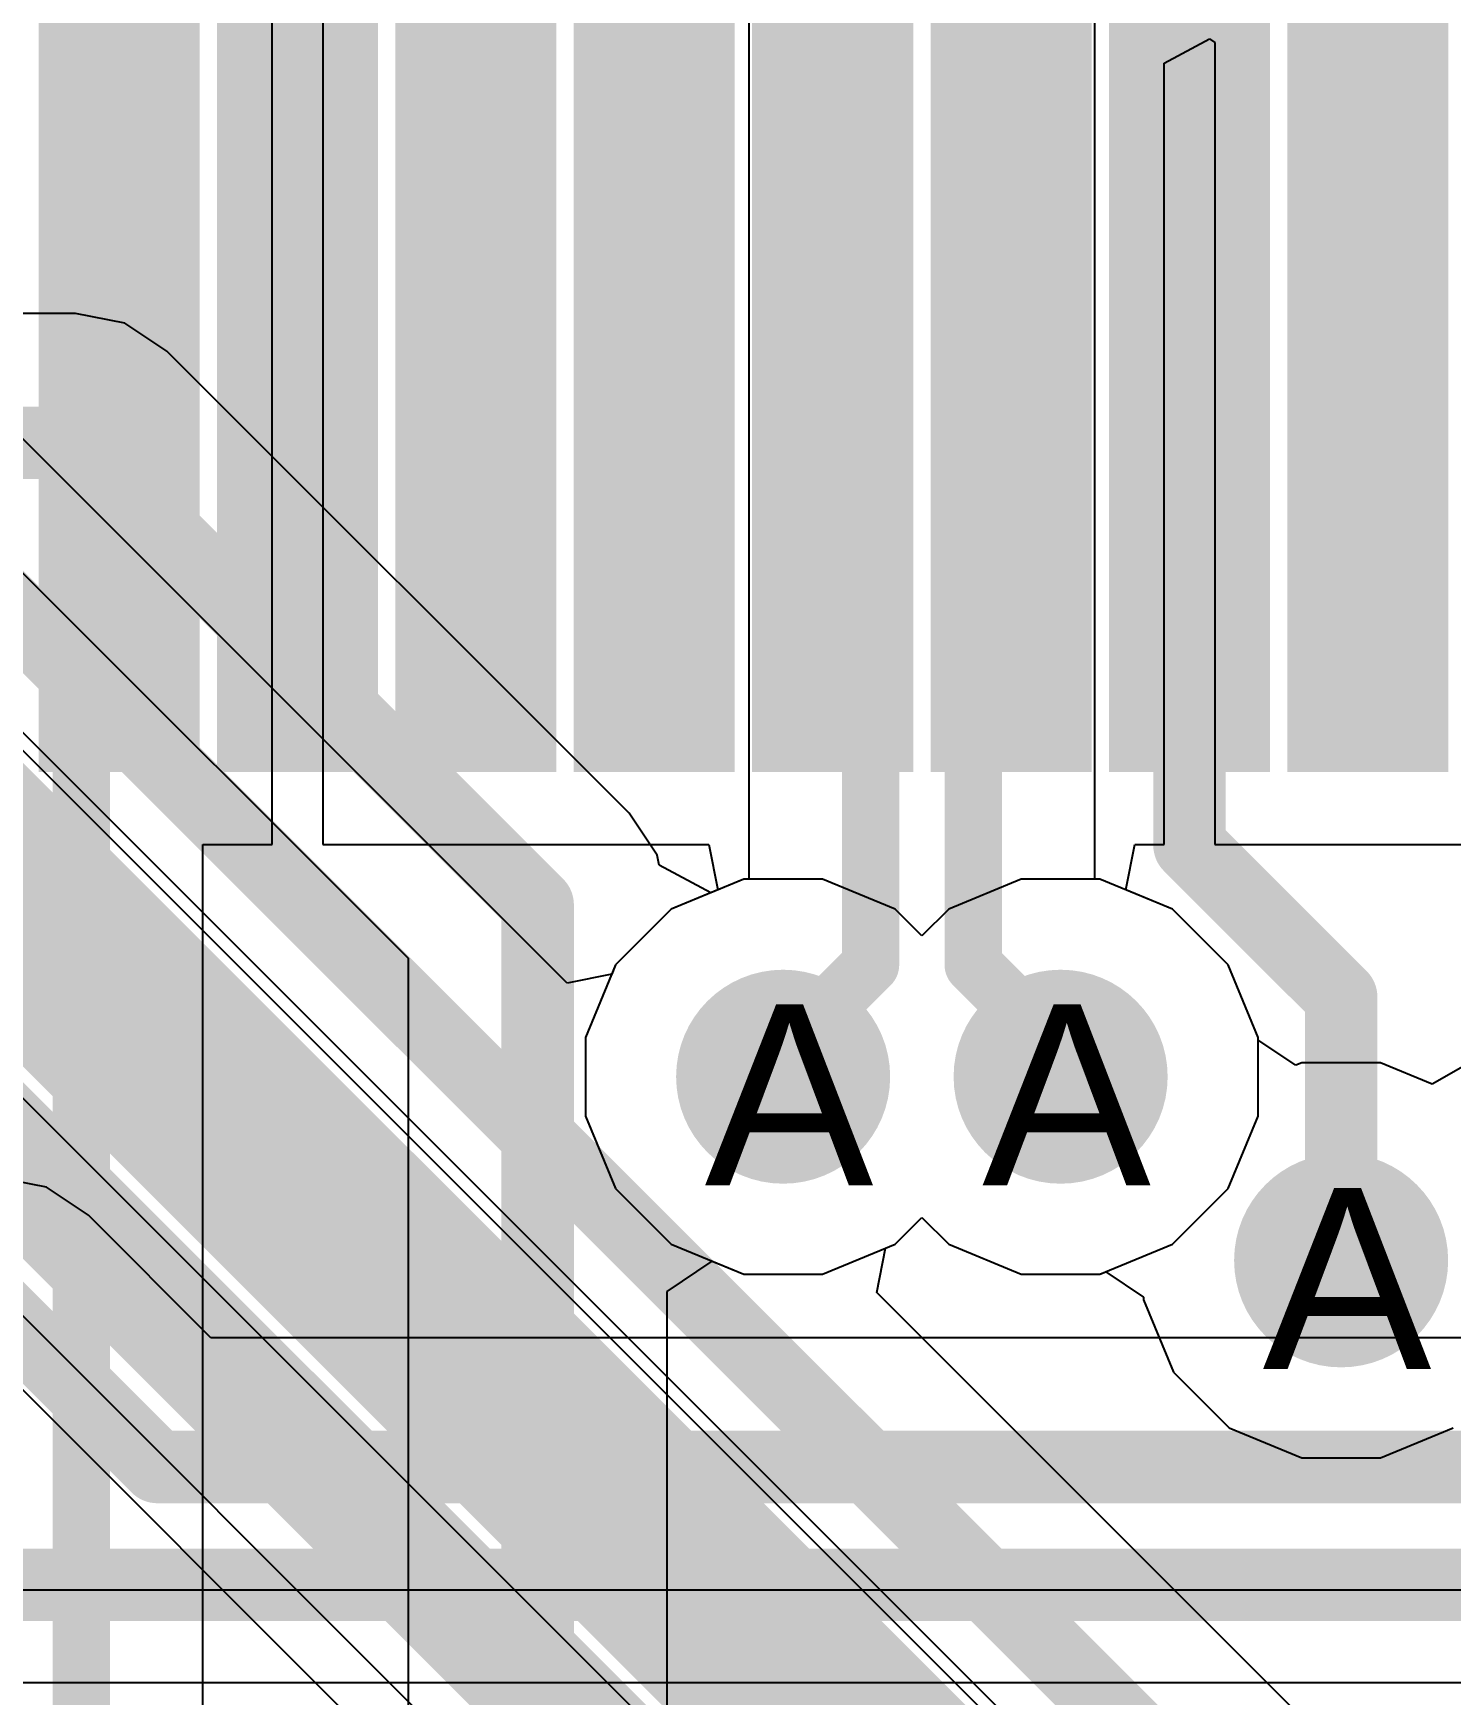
# Model space of a CAD drawing. Header units: inches. Extents: x 0 to 5271, y 0 to 5417.
# Drawn here: x 62.543 to 66.517, y 75.788 to 80.447 of the extents above; entities that cross this region are included whole.
import ezdxf

# ---------------------------------------------------------------- set-up
doc = ezdxf.new("R2010")
doc.units = ezdxf.units.IN
for name, color, linetype in [('Bottom Layer', 5, 'Continuous'), ('Drill Drawing', 1, 'Continuous'), ('L2_GND1', 16, 'Continuous'), ('L3_SIG1', 76, 'Continuous'), ('L4_PWR', 90, 'Continuous'), ('L5_GND2', 156, 'Continuous'), ('L6_SIG2', 130, 'Continuous'), ('L7_GND3', 216, 'Continuous'), ('Top Layer', 1, 'Continuous'), ('Top Paste', 8, 'Continuous'), ('Top Solder', 216, 'Continuous'), ('Via Holes', 16, 'Continuous')]:
    doc.layers.add(name, color=color, linetype=linetype)
doc.styles.add('Arial', font='', dxfattribs={"height": 0.2})
doc.styles.get('Arial').set_extended_font_data('Arial')

# ---------------------------------------------------------------- blocks, each defined once
blk = doc.blocks.new('AS0B826_S78B_7H_23')
at = {"layer": 'Top Layer'}
for points in [[(-11.42524639, 26.38096578), (-11.07524709, 26.38096578), (-11.07524709, 24.38096978), (-11.42524639, 24.38096978)], [(-10.92537439, 26.38096578), (-10.57537509, 26.38096578), (-10.57537509, 24.38096978), (-10.92537439, 24.38096978)], [(-10.42524839, 26.38096578), (-10.07524909, 26.38096578), (-10.07524909, 24.38096978), (-10.42524839, 24.38096978)], [(-9.925376389999998, 26.38096578), (-9.57537709, 26.38096578), (-9.57537709, 24.38096978), (-9.925376389999998, 24.38096978)], [(-9.42525039, 26.38096578), (-9.07525109, 26.38096578), (-9.07525109, 24.38096978), (-9.42525039, 24.38096978)], [(-8.92512439, 26.38096578), (-8.57512509, 26.38096578), (-8.57512509, 24.38096978), (-8.92512439, 24.38096978)], [(-8.424998389999999, 26.38096578), (-8.074999089999999, 26.38096578), (-8.074999089999999, 24.38096978), (-8.424998389999999, 24.38096978)], [(-7.92512639, 26.38096578), (-7.57512709, 26.38096578), (-7.57512709, 24.38096978), (-7.92512639, 24.38096978)]]:
    blk.add_hatch(color=1, dxfattribs=at).paths.add_polyline_path(points)
at = {"layer": 'Top Paste'}
for points in [[(-11.42524639, 26.38096578), (-11.07524709, 26.38096578), (-11.07524709, 24.38096978), (-11.42524639, 24.38096978)], [(-10.92537439, 26.38096578), (-10.57537509, 26.38096578), (-10.57537509, 24.38096978), (-10.92537439, 24.38096978)], [(-10.42524839, 26.38096578), (-10.07524909, 26.38096578), (-10.07524909, 24.38096978), (-10.42524839, 24.38096978)], [(-9.925376389999998, 26.38096578), (-9.57537709, 26.38096578), (-9.57537709, 24.38096978), (-9.925376389999998, 24.38096978)], [(-9.42525039, 26.38096578), (-9.07525109, 26.38096578), (-9.07525109, 24.38096978), (-9.42525039, 24.38096978)], [(-8.92512439, 26.38096578), (-8.57512509, 26.38096578), (-8.57512509, 24.38096978), (-8.92512439, 24.38096978)], [(-8.424998389999999, 26.38096578), (-8.074999089999999, 26.38096578), (-8.074999089999999, 24.38096978), (-8.424998389999999, 24.38096978)], [(-7.92512639, 26.38096578), (-7.57512709, 26.38096578), (-7.57512709, 24.38096978), (-7.92512639, 24.38096978)]]:
    blk.add_hatch(color=8, dxfattribs=at).paths.add_polyline_path(points)
at = {"layer": 'Top Solder'}
for points in [[(-11.47604639, 26.43176578), (-11.02444709, 26.43176578), (-11.02444709, 24.33016978), (-11.47604639, 24.33016978)], [(-10.97617439, 26.43176578), (-10.52457509, 26.43176578), (-10.52457509, 24.33016978), (-10.97617439, 24.33016978)], [(-10.47604839, 26.43176578), (-10.02444909, 26.43176578), (-10.02444909, 24.33016978), (-10.47604839, 24.33016978)], [(-9.97617639, 26.43176578), (-9.52457709, 26.43176578), (-9.52457709, 24.33016978), (-9.97617639, 24.33016978)], [(-9.47605039, 26.43176578), (-9.02445109, 26.43176578), (-9.02445109, 24.33016978), (-9.47605039, 24.33016978)], [(-8.97592439, 26.43176578), (-8.52432509, 26.43176578), (-8.52432509, 24.33016978), (-8.97592439, 24.33016978)], [(-8.47579839, 26.43176578), (-8.02419909, 26.43176578), (-8.02419909, 24.33016978), (-8.47579839, 24.33016978)], [(-7.97592639, 26.43176578), (-7.52432709, 26.43176578), (-7.52432709, 24.33016978), (-7.97592639, 24.33016978)]]:
    blk.add_hatch(color=216, dxfattribs=at).paths.add_polyline_path(points)

msp = doc.modelspace()

# ---------------------------------------------------------------- hatches: boundary and pattern name
at = {"layer": 'Bottom Layer'}
h = msp.add_hatch(color=5, dxfattribs=at)
edge = h.paths.add_edge_path()
edge.add_arc((64.64528091999999, 77.52110988), 0.2999994, 0, 360)
h = msp.add_hatch(color=5, dxfattribs=at)
edge = h.paths.add_edge_path()
edge.add_arc((65.42307972, 77.52110988), 0.2999994, 0, 360)
h = msp.add_hatch(color=5, dxfattribs=at)
edge = h.paths.add_edge_path()
edge.add_arc((66.20930623999999, 77.00610202), 0.2999994, 0, 360)
at = {"layer": 'L2_GND1'}
h = msp.add_hatch(color=16, dxfattribs=at)
edge = h.paths.add_edge_path()
edge.add_arc((64.64528091999999, 77.52110988), 0.2999994, 0, 360)
h = msp.add_hatch(color=16, dxfattribs=at)
edge = h.paths.add_edge_path()
edge.add_arc((65.42307972, 77.52110988), 0.2999994, 0, 360)
h = msp.add_hatch(color=16, dxfattribs=at)
edge = h.paths.add_edge_path()
edge.add_arc((66.20930623999999, 77.00610202), 0.2999994, 0, 360)
at = {"layer": 'L3_SIG1'}
h = msp.add_hatch(color=76, dxfattribs=at)
edge = h.paths.add_edge_path()
edge.add_arc((64.64528091999999, 77.52110988), 0.2999994, 0, 360)
h = msp.add_hatch(color=76, dxfattribs=at)
edge = h.paths.add_edge_path()
edge.add_arc((65.42307972, 77.52110988), 0.2999994, 0, 360)
h = msp.add_hatch(color=76, dxfattribs=at)
edge = h.paths.add_edge_path()
edge.add_arc((66.20930623999999, 77.00610202), 0.2999994, 0, 360)
at = {"layer": 'L4_PWR'}
h = msp.add_hatch(color=90, dxfattribs=at)
edge = h.paths.add_edge_path()
edge.add_arc((64.64528091999999, 77.52110988), 0.2999994, 0, 360)
h = msp.add_hatch(color=90, dxfattribs=at)
edge = h.paths.add_edge_path()
edge.add_arc((65.42307972, 77.52110988), 0.2999994, 0, 360)
h = msp.add_hatch(color=90, dxfattribs=at)
edge = h.paths.add_edge_path()
edge.add_arc((66.20930623999999, 77.00610202), 0.2999994, 0, 360)
at = {"layer": 'L5_GND2'}
h = msp.add_hatch(color=156, dxfattribs=at)
edge = h.paths.add_edge_path()
edge.add_arc((64.64528091999999, 77.52110988), 0.2999994, 0, 360)
h = msp.add_hatch(color=156, dxfattribs=at)
edge = h.paths.add_edge_path()
edge.add_arc((65.42307972, 77.52110988), 0.2999994, 0, 360)
h = msp.add_hatch(color=156, dxfattribs=at)
edge = h.paths.add_edge_path()
edge.add_arc((66.20930623999999, 77.00610202), 0.2999994, 0, 360)
at = {"layer": 'L6_SIG2'}
h = msp.add_hatch(color=130, dxfattribs=at)
edge = h.paths.add_edge_path()
edge.add_arc((64.64528091999999, 77.52110988), 0.2999994, 0, 360)
h = msp.add_hatch(color=130, dxfattribs=at)
edge = h.paths.add_edge_path()
edge.add_arc((65.42307972, 77.52110988), 0.2999994, 0, 360)
h = msp.add_hatch(color=130, dxfattribs=at)
edge = h.paths.add_edge_path()
edge.add_arc((66.20930623999999, 77.00610202), 0.2999994, 0, 360)
at = {"layer": 'L7_GND3'}
h = msp.add_hatch(color=216, dxfattribs=at)
edge = h.paths.add_edge_path()
edge.add_arc((64.64528091999999, 77.52110988), 0.2999994, 0, 360)
h = msp.add_hatch(color=216, dxfattribs=at)
edge = h.paths.add_edge_path()
edge.add_arc((65.42307972, 77.52110988), 0.2999994, 0, 360)
h = msp.add_hatch(color=216, dxfattribs=at)
edge = h.paths.add_edge_path()
edge.add_arc((66.20930623999999, 77.00610202), 0.2999994, 0, 360)
at = {"layer": 'Top Layer'}
h = msp.add_hatch(color=1, dxfattribs=at)
edge = h.paths.add_edge_path()
edge.add_arc((64.64528091999999, 77.52110988), 0.2999994, 0, 360)
h = msp.add_hatch(color=1, dxfattribs=at)
edge = h.paths.add_edge_path()
edge.add_arc((65.42307972, 77.52110988), 0.2999994, 0, 360)
h = msp.add_hatch(color=1, dxfattribs=at)
edge = h.paths.add_edge_path()
edge.add_arc((66.20930623999999, 77.00610202), 0.2999994, 0, 360)
at = {"layer": 'Via Holes'}
h = msp.add_hatch(color=7, dxfattribs=at)
edge = h.paths.add_edge_path()
edge.add_arc((64.64528091999999, 77.52110988), 0.1499997, 0, 360)
h = msp.add_hatch(color=7, dxfattribs=at)
edge = h.paths.add_edge_path()
edge.add_arc((65.42307972, 77.52110988), 0.1499997, 0, 360)
h = msp.add_hatch(color=7, dxfattribs=at)
edge = h.paths.add_edge_path()
edge.add_arc((66.20930623999999, 77.00610202), 0.1499997, 0, 360)

# ---------------------------------------------------------------- linework, layer by layer
at = {"layer": 'Bottom Layer'}
for p, q in [((64.54935273999999, 80.72005954), (64.54935273999999, 78.07510927999999)), ((65.51901043999999, 78.07510927999999), (65.51901043999999, 80.60940697999999)), ((64.53508302, 78.07510927999999), (64.33146645999999, 77.99076858)), ((64.54935273999999, 78.07510927999999), (64.53508302, 78.07510927999999)), ((65.53327761999999, 78.07510927999999), (65.51901043999999, 78.07510927999999)), ((65.73689418000001, 77.99076858), (65.53327761999999, 78.07510927999999)), ((64.33146645999999, 77.99076858), (64.17562222, 77.83492434)), ((65.89273842, 77.83492434), (65.73689418000001, 77.99076858)), ((64.17562222, 77.83492434), (64.09128152, 77.63130777999999)), ((65.97707912, 77.63130777999999), (65.89273842, 77.83492434)), ((64.09128152, 77.63130777999999), (64.09128152, 77.41091198)), ((65.97707912, 77.41091198), (65.97707912, 77.63130777999999)), ((64.09128152, 77.41091198), (64.17562222, 77.20729542)), ((65.89273842, 77.20729542), (65.97707912, 77.41091198)), ((62.58044633999999, 77.21117145999999), (62.44169884, 77.23877363999999)), ((62.69807374, 77.13257877999999), (62.58044633999999, 77.21117145999999)), ((64.17562222, 77.20729542), (64.33146645999999, 77.05145118)), ((65.73689418000001, 77.05145118), (65.89273842, 77.20729542)), ((63.04138268, 76.78926983999999), (62.69807374, 77.13257877999999)), ((64.95909538, 77.05145118), (65.03418031999999, 77.12653612)), ((65.03418031999999, 77.12653612), (65.10926526, 77.05145118)), ((64.33146645999999, 77.05145118), (64.53508302, 76.96711048)), ((64.75547882000001, 76.96711048), (64.95909538, 77.05145118)), ((65.10926526, 77.05145118), (65.31288181999999, 76.96711048)), ((65.53327761999999, 76.96711048), (65.73689418000001, 77.05145118)), ((64.53508302, 76.96711048), (64.75547882000001, 76.96711048)), ((65.31288181999999, 76.96711048), (65.53327761999999, 76.96711048)), ((81.08424474, 76.78926983999999), (63.04138268, 76.78926983999999))]:
    msp.add_line(p, q, dxfattribs=at)
for points in [[(64.89029185999999, 77.83490402, 0.16077946, 0.16077946, 0), (64.89029185999999, 80.95827852000001, 0.16077946, 0.16077946, 0)], [(65.17807132, 77.83490402, 0.16077946, 0.16077946, 0), (65.17807132, 80.83907886, 0.16077946, 0.16077946, 0)], [(64.64528091999999, 77.58989308, 0.16077946, 0.16077946, 0), (64.89029185999999, 77.83490402, 0.16077946, 0.16077946, 0)], [(65.17807132, 77.83490402, 0.16077946, 0.16077946, 0), (65.42307972, 77.58989562, 0.16077946, 0.16077946, 0)], [(64.64528091999999, 77.52110988, 0.16077946, 0.16077946, 0), (64.64528091999999, 77.58989308, 0.16077946, 0.16077946, 0)], [(65.42307972, 77.52110988, 0.16077946, 0.16077946, 0), (65.42307972, 77.58989562, 0.16077946, 0.16077946, 0)], [(62.44169884, 76.87620387999999, 0.2032, 0.2032, 0), (62.89120009999999, 76.42670262, 0.2032, 0.2032, 0)], [(62.89120009999999, 76.42670262, 0.2032, 0.2032, 0), (81.23442732, 76.42670262, 0.2032, 0.2032, 0)], [(58.7581883, 76.09650262, 0.2032, 0.2032, 0), (81.3711987, 76.09650262, 0.2032, 0.2032, 0)]]:
    msp.add_lwpolyline(points, format="xyseb", dxfattribs=at)
for points in [[(64.85009636, 77.83490402, 0.08038846, 0.08038846, 1), (64.93048735999999, 77.83490402, 0.08038846, 0.08038846, 1)], [(64.85009636, 77.83490402, 0.08038846, 0.08038846, 1), (64.93048735999999, 77.83490402, 0.08038846, 0.08038846, 1)], [(65.13787581999999, 77.83490402, 0.08038846, 0.08038846, 1), (65.21826682, 77.83490402, 0.08038846, 0.08038846, 1)], [(65.13787581999999, 77.83490402, 0.08038846, 0.08038846, 1), (65.21826682, 77.83490402, 0.08038846, 0.08038846, 1)], [(64.60508542, 77.58989308, 0.08038846, 0.08038846, 1), (64.68547642, 77.58989308, 0.08038846, 0.08038846, 1)], [(64.60508542, 77.58989308, 0.08038846, 0.08038846, 1), (64.68547642, 77.58989308, 0.08038846, 0.08038846, 1)], [(65.38288422, 77.58989562, 0.08038846, 0.08038846, 1), (65.46327522, 77.58989562, 0.08038846, 0.08038846, 1)], [(65.38288422, 77.58989562, 0.08038846, 0.08038846, 1), (65.46327522, 77.58989562, 0.08038846, 0.08038846, 1)], [(64.60508542, 77.52110988, 0.08038846, 0.08038846, 1), (64.68547642, 77.52110988, 0.08038846, 0.08038846, 1)], [(65.38288422, 77.52110988, 0.08038846, 0.08038846, 1), (65.46327522, 77.52110988, 0.08038846, 0.08038846, 1)], [(62.8404001, 76.42670262, 0.1016, 0.1016, 1), (62.9420001, 76.42670262, 0.1016, 0.1016, 1)], [(62.8404001, 76.42670262, 0.1016, 0.1016, 1), (62.9420001, 76.42670262, 0.1016, 0.1016, 1)]]:
    msp.add_lwpolyline(points, format="xyseb", close=True, dxfattribs=at)
at = {"layer": 'L2_GND1'}
for p, q in [((62.6617873, 79.66136722), (32.10338004, 79.66136722)), ((62.6618, 79.66136976), (62.6617873, 79.66136722)), ((62.80054749999999, 79.63376758), (62.6618, 79.66136976)), ((62.9181749, 79.5551749), (62.80054749999999, 79.63376758)), ((64.21356727999999, 78.25977997999999), (62.9181749, 79.5551749)), ((62.51161741999999, 78.93623278), (63.59463278, 77.85321995999999)), ((64.2135749, 78.2597749), (64.21356727999999, 78.25977997999999)), ((64.29216758, 78.1421475), (64.2135749, 78.2597749)), ((64.29771748, 78.11425322), (64.29216758, 78.1421475)), ((64.44261432, 78.03680607999999), (64.29771748, 78.11425322)), ((64.53508302, 78.07510927999999), (64.44261432, 78.03680607999999)), ((64.75547882000001, 78.07510927999999), (64.53508302, 78.07510927999999)), ((64.95909538, 77.99076858), (64.75547882000001, 78.07510927999999)), ((65.31288181999999, 78.07510927999999), (65.10926526, 77.99076858)), ((65.53327761999999, 78.07510927999999), (65.31288181999999, 78.07510927999999)), ((65.73689418000001, 77.99076858), (65.53327761999999, 78.07510927999999)), ((65.03418031999999, 77.91568364), (64.95909538, 77.99076858)), ((65.10926526, 77.99076858), (65.03418031999999, 77.91568364)), ((65.89273842, 77.83492434), (65.73689418000001, 77.99076858)), ((63.59463278, 77.85321995999999), (63.59463278, 74.72229912)), ((65.97707912, 77.63130777999999), (65.89273842, 77.83492434)), ((65.97707912, 77.41091198), (65.97707912, 77.63130777999999)), ((65.89273842, 77.20729542), (65.97707912, 77.41091198)), ((65.73689418000001, 77.05145118), (65.89273842, 77.20729542)), ((64.95909538, 77.05145118), (65.03418031999999, 77.12653612)), ((65.03418031999999, 77.12653612), (65.10926526, 77.05145118)), ((64.75547882000001, 76.96711048), (64.95909538, 77.05145118)), ((65.10926526, 77.05145118), (65.31288181999999, 76.96711048)), ((65.53327761999999, 76.96711048), (65.73689418000001, 77.05145118)), ((64.31976722, 76.9188327), (64.44676976, 77.00369156)), ((64.44676976, 77.00369156), (64.53508302, 76.96711048)), ((64.53508302, 76.96711048), (64.75547882000001, 76.96711048)), ((65.31288181999999, 76.96711048), (65.53327761999999, 76.96711048)), ((64.31976722, 70.79086172), (64.31976722, 76.9188327))]:
    msp.add_line(p, q, dxfattribs=at)
for points in [[(31.9532, 79.29879999999999, 0.2032, 0.2032, 0), (62.6618, 79.29879999999999, 0.2032, 0.2032, 0)], [(62.6618, 79.29879999999999, 0.2032, 0.2032, 0), (63.95719999999999, 78.0034, 0.2032, 0.2032, 0)], [(63.95719999999999, 65.3796, 0.2032, 0.2032, 0), (63.95719999999999, 78.0034, 0.2032, 0.2032, 0)]]:
    msp.add_lwpolyline(points, format="xyseb", dxfattribs=at)
for points in [[(62.61099999999999, 79.29879999999999, 0.1016, 0.1016, 1), (62.71259999999999, 79.29879999999999, 0.1016, 0.1016, 1)], [(62.61099999999999, 79.29879999999999, 0.1016, 0.1016, 1), (62.71259999999999, 79.29879999999999, 0.1016, 0.1016, 1)], [(63.9064, 78.0034, 0.1016, 0.1016, 1), (64.008, 78.0034, 0.1016, 0.1016, 1)], [(63.9064, 78.0034, 0.1016, 0.1016, 1), (64.008, 78.0034, 0.1016, 0.1016, 1)]]:
    msp.add_lwpolyline(points, format="xyseb", close=True, dxfattribs=at)
at = {"layer": 'L3_SIG1'}
for p, q in [((64.04011068, 77.78371286), (56.56468494, 85.25914114)), ((60.02711134, 79.12932357999999), (71.72180474, 67.43463272)), ((64.53508302, 78.07510927999999), (64.33146645999999, 77.99076858)), ((64.75547882000001, 78.07510927999999), (64.53508302, 78.07510927999999)), ((64.95909538, 77.99076858), (64.75547882000001, 78.07510927999999)), ((65.31288181999999, 78.07510927999999), (65.10926526, 77.99076858)), ((65.53327761999999, 78.07510927999999), (65.31288181999999, 78.07510927999999)), ((65.73689418000001, 77.99076858), (65.53327761999999, 78.07510927999999)), ((64.33146645999999, 77.99076858), (64.17562222, 77.83492434)), ((65.03418031999999, 77.91568364), (64.95909538, 77.99076858)), ((65.10926526, 77.99076858), (65.03418031999999, 77.91568364)), ((65.89273842, 77.83492434), (65.73689418000001, 77.99076858)), ((64.16467227999999, 77.80849056), (64.04011068, 77.78371286)), ((64.17562222, 77.83492434), (64.16467227999999, 77.80849056)), ((65.97707912, 77.63130777999999), (65.89273842, 77.83492434)), ((65.97707912, 77.41091198), (65.97707912, 77.63130777999999)), ((65.89273842, 77.20729542), (65.97707912, 77.41091198)), ((65.73689418000001, 77.05145118), (65.89273842, 77.20729542)), ((64.95909538, 77.05145118), (65.03418031999999, 77.12653612)), ((65.03418031999999, 77.12653612), (65.10926526, 77.05145118)), ((64.9078839, 76.91593964), (64.9326616, 77.04050124)), ((64.9326616, 77.04050124), (64.95909538, 77.05145118)), ((65.10926526, 77.05145118), (65.31288181999999, 76.96711048)), ((65.53327761999999, 76.96711048), (65.73689418000001, 77.05145118)), ((65.31288181999999, 76.96711048), (65.53327761999999, 76.96711048)), ((69.07125631999999, 72.75256721999999), (64.9078839, 76.91593964))]:
    msp.add_line(p, q, dxfattribs=at)
for points in [[(54.26364052, 85.4055442, 0.2032, 0.2032, 0), (71.97818471999999, 67.691, 0.2032, 0.2032, 0)], [(54.90214571999999, 85.30585427999999, 0.2032, 0.2032, 0), (71.80579999999999, 68.4022, 0.2032, 0.2032, 0)], [(55.56361251999999, 85.20864848, 0.2032, 0.2032, 0), (71.71965082, 69.05261018, 0.2032, 0.2032, 0)], [(56.20211772, 85.10895855999999, 0.2032, 0.2032, 0), (68.92107628, 72.39, 0.2032, 0.2032, 0)]]:
    msp.add_lwpolyline(points, format="xyseb", dxfattribs=at)
at = {"layer": 'L4_PWR'}
for p, q in [((64.53508302, 78.07510927999999), (64.33146645999999, 77.99076858)), ((64.75547882000001, 78.07510927999999), (64.53508302, 78.07510927999999)), ((64.95909538, 77.99076858), (64.75547882000001, 78.07510927999999)), ((65.31288181999999, 78.07510927999999), (65.10926526, 77.99076858)), ((65.53327761999999, 78.07510927999999), (65.31288181999999, 78.07510927999999)), ((65.73689418000001, 77.99076858), (65.53327761999999, 78.07510927999999)), ((64.33146645999999, 77.99076858), (64.17562222, 77.83492434)), ((65.03418031999999, 77.91568364), (64.95909538, 77.99076858)), ((65.10926526, 77.99076858), (65.03418031999999, 77.91568364)), ((65.89273842, 77.83492434), (65.73689418000001, 77.99076858)), ((64.17562222, 77.83492434), (64.09128152, 77.63130777999999)), ((65.97707912, 77.63130777999999), (65.89273842, 77.83492434)), ((64.09128152, 77.63130777999999), (64.09128152, 77.41091198)), ((65.97707912, 77.62385288), (65.97707912, 77.63130777999999)), ((66.08267708, 77.55329421999998), (65.97707912, 77.62385288)), ((66.09910834, 77.56010142), (66.08267708, 77.55329421999998)), ((66.31950414, 77.56010142), (66.09910834, 77.56010142)), ((66.46465497999999, 77.49997708), (66.31950414, 77.56010142)), ((66.59025036, 77.57234676), (66.46465497999999, 77.49997708)), ((64.09128152, 77.41091198), (64.17562222, 77.20729542)), ((64.17562222, 77.20729542), (64.33146645999999, 77.05145118)), ((64.95909538, 77.05145118), (65.03418031999999, 77.12653612)), ((65.03418031999999, 77.12653612), (65.10926526, 77.05145118)), ((64.33146645999999, 77.05145118), (64.53508302, 76.96711048)), ((64.75547882000001, 76.96711048), (64.95909538, 77.05145118)), ((65.10926526, 77.05145118), (65.31288181999999, 76.96711048)), ((65.53327761999999, 76.96711048), (65.54970888, 76.97391768)), ((65.54970888, 76.97391768), (65.65530684, 76.90335902)), ((64.53508302, 76.96711048), (64.75547882000001, 76.96711048)), ((65.31288181999999, 76.96711048), (65.53327761999999, 76.96711048)), ((65.65530684, 76.90335902), (65.65530684, 76.89590412)), ((65.65530684, 76.89590412), (65.73964753999999, 76.69228756)), ((65.73964753999999, 76.69228756), (65.89549177999999, 76.53644331999999)), ((65.89549177999999, 76.53644331999999), (66.09910834, 76.45210261999999)), ((66.31950414, 76.45210261999999), (66.52312069999999, 76.53644331999999)), ((66.09910834, 76.45210261999999), (66.31950414, 76.45210261999999)), ((82.10194145999999, 76.0818138), (59.3121877, 76.0818138)), ((59.3121877, 75.82283794), (82.10194145999999, 75.82283794))]:
    msp.add_line(p, q, dxfattribs=at)
at = {"layer": 'L5_GND2'}
for p, q in [((68.7855749, 72.2145749), (61.4703749, 79.52977489999999)), ((61.06381742, 78.91083277999999), (68.16663278, 71.80801742)), ((64.53508302, 78.07510927999999), (64.33146645999999, 77.99076858)), ((64.75547882000001, 78.07510927999999), (64.53508302, 78.07510927999999)), ((64.95909538, 77.99076858), (64.75547882000001, 78.07510927999999)), ((65.31288181999999, 78.07510927999999), (65.10926526, 77.99076858)), ((65.53327761999999, 78.07510927999999), (65.31288181999999, 78.07510927999999)), ((65.73689418000001, 77.99076858), (65.53327761999999, 78.07510927999999)), ((64.33146645999999, 77.99076858), (64.17562222, 77.83492434)), ((65.03418031999999, 77.91568364), (64.95909538, 77.99076858)), ((65.10926526, 77.99076858), (65.03418031999999, 77.91568364)), ((65.89273842, 77.83492434), (65.73689418000001, 77.99076858)), ((64.17562222, 77.83492434), (64.09128152, 77.63130777999999)), ((65.97707912, 77.63130777999999), (65.89273842, 77.83492434)), ((64.09128152, 77.63130777999999), (64.09128152, 77.41091198)), ((65.97707912, 77.41091198), (65.97707912, 77.63130777999999)), ((64.09128152, 77.41091198), (64.17562222, 77.20729542)), ((65.89273842, 77.20729542), (65.97707912, 77.41091198)), ((64.17562222, 77.20729542), (64.33146645999999, 77.05145118)), ((65.73689418000001, 77.05145118), (65.89273842, 77.20729542)), ((64.95909538, 77.05145118), (65.03418031999999, 77.12653612)), ((65.03418031999999, 77.12653612), (65.10926526, 77.05145118)), ((64.33146645999999, 77.05145118), (64.53508302, 76.96711048)), ((64.75547882000001, 76.96711048), (64.95909538, 77.05145118)), ((65.10926526, 77.05145118), (65.31288181999999, 76.96711048)), ((65.53327761999999, 76.96711048), (65.73689418000001, 77.05145118)), ((64.53508302, 76.96711048), (64.75547882000001, 76.96711048)), ((65.31288181999999, 76.96711048), (65.53327761999999, 76.96711048))]:
    msp.add_line(p, q, dxfattribs=at)
msp.add_lwpolyline([(61.214, 79.2734, 0.2032, 0.2032, 0), (68.52919999999999, 71.9582, 0.2032, 0.2032, 0)], format="xyseb", dxfattribs=at)
at = {"layer": 'L6_SIG2'}
for p, q in [((64.53508302, 78.07510927999999), (64.33146645999999, 77.99076858)), ((64.75547882000001, 78.07510927999999), (64.53508302, 78.07510927999999)), ((64.95909538, 77.99076858), (64.75547882000001, 78.07510927999999)), ((65.31288181999999, 78.07510927999999), (65.10926526, 77.99076858)), ((65.53327761999999, 78.07510927999999), (65.31288181999999, 78.07510927999999)), ((65.73689418000001, 77.99076858), (65.53327761999999, 78.07510927999999)), ((64.33146645999999, 77.99076858), (64.17562222, 77.83492434)), ((65.03418031999999, 77.91568364), (64.95909538, 77.99076858)), ((65.10926526, 77.99076858), (65.03418031999999, 77.91568364)), ((65.89273842, 77.83492434), (65.73689418000001, 77.99076858)), ((64.17562222, 77.83492434), (64.09128152, 77.63130777999999)), ((65.97707912, 77.63130777999999), (65.89273842, 77.83492434)), ((64.09128152, 77.63130777999999), (64.09128152, 77.41091198)), ((65.97707912, 77.41091198), (65.97707912, 77.63130777999999)), ((64.09128152, 77.41091198), (64.17562222, 77.20729542)), ((65.89273842, 77.20729542), (65.97707912, 77.41091198)), ((64.17562222, 77.20729542), (64.33146645999999, 77.05145118)), ((65.73689418000001, 77.05145118), (65.89273842, 77.20729542)), ((64.95909538, 77.05145118), (65.03418031999999, 77.12653612)), ((65.03418031999999, 77.12653612), (65.10926526, 77.05145118)), ((64.33146645999999, 77.05145118), (64.53508302, 76.96711048)), ((64.75547882000001, 76.96711048), (64.95909538, 77.05145118)), ((65.10926526, 77.05145118), (65.31288181999999, 76.96711048)), ((65.53327761999999, 76.96711048), (65.73689418000001, 77.05145118)), ((64.53508302, 76.96711048), (64.75547882000001, 76.96711048)), ((65.31288181999999, 76.96711048), (65.53327761999999, 76.96711048))]:
    msp.add_line(p, q, dxfattribs=at)
at = {"layer": 'L7_GND3'}
for p, q in [((74.87218198, 66.07716781999999), (59.41756722, 81.53178512)), ((58.55853667999999, 80.80566008), (78.5659465, 60.7982528)), ((64.53508302, 78.07510927999999), (64.33146645999999, 77.99076858)), ((64.75547882000001, 78.07510927999999), (64.53508302, 78.07510927999999)), ((64.95909538, 77.99076858), (64.75547882000001, 78.07510927999999)), ((65.31288181999999, 78.07510927999999), (65.10926526, 77.99076858)), ((65.53327761999999, 78.07510927999999), (65.31288181999999, 78.07510927999999)), ((65.73689418000001, 77.99076858), (65.53327761999999, 78.07510927999999)), ((64.33146645999999, 77.99076858), (64.17562222, 77.83492434)), ((65.03418031999999, 77.91568364), (64.95909538, 77.99076858)), ((65.10926526, 77.99076858), (65.03418031999999, 77.91568364)), ((65.89273842, 77.83492434), (65.73689418000001, 77.99076858)), ((64.17562222, 77.83492434), (64.09128152, 77.63130777999999)), ((65.97707912, 77.63130777999999), (65.89273842, 77.83492434)), ((64.09128152, 77.63130777999999), (64.09128152, 77.41091198)), ((65.97707912, 77.41091198), (65.97707912, 77.63130777999999)), ((64.09128152, 77.41091198), (64.17562222, 77.20729542)), ((65.89273842, 77.20729542), (65.97707912, 77.41091198)), ((64.17562222, 77.20729542), (64.33146645999999, 77.05145118)), ((65.73689418000001, 77.05145118), (65.89273842, 77.20729542)), ((64.95909538, 77.05145118), (65.03418031999999, 77.12653612)), ((65.03418031999999, 77.12653612), (65.10926526, 77.05145118)), ((64.33146645999999, 77.05145118), (64.53508302, 76.96711048)), ((64.75547882000001, 76.96711048), (64.95909538, 77.05145118)), ((65.10926526, 77.05145118), (65.31288181999999, 76.96711048)), ((65.53327761999999, 76.96711048), (65.73689418000001, 77.05145118)), ((64.53508302, 76.96711048), (64.75547882000001, 76.96711048)), ((65.31288181999999, 76.96711048), (65.53327761999999, 76.96711048))]:
    msp.add_line(p, q, dxfattribs=at)
for points in [[(59.055, 81.38160254, 0.2032, 0.2032, 0), (74.72200193999998, 65.7146006, 0.2032, 0.2032, 0)], [(58.65525988, 81.22168667999999, 0.2032, 0.2032, 0), (78.82232647999999, 61.05462007999999, 0.2032, 0.2032, 0)]]:
    msp.add_lwpolyline(points, format="xyseb", dxfattribs=at)
at = {"layer": 'Top Layer'}
for p, q in [((63.2131197, 78.17195948), (63.2131197, 80.67995547999999)), ((63.35512094, 80.67995293999999), (63.35512094, 78.17195948)), ((65.7132417, 80.36326066), (65.84024169999999, 80.43114469999999)), ((65.84024169999999, 80.43114469999999), (65.85524294, 80.42112186)), ((65.85524294, 80.42112186), (65.85524294, 78.17195948)), ((65.7132417, 78.17195948), (65.7132417, 80.36326066)), ((63.01888843999999, 77.65679667999999), (63.01888843999999, 78.17195948)), ((63.01888843999999, 78.17195948), (63.2131197, 78.17195948)), ((63.35512094, 78.17195948), (64.4370314, 78.17195948)), ((64.4370314, 78.17195948), (64.46229423999999, 78.04495947999999)), ((65.6060664, 78.04495947999999), (65.63132923999999, 78.17195948)), ((65.63132923999999, 78.17195948), (65.7132417, 78.17195948)), ((65.85524294, 78.17195948), (66.9374074, 78.17195948)), ((64.46229423999999, 78.04495947999999), (64.33146645999999, 77.99076858)), ((65.73689418000001, 77.99076858), (65.6060664, 78.04495947999999)), ((64.33146645999999, 77.99076858), (64.17562222, 77.83492434)), ((65.89273842, 77.83492434), (65.73689418000001, 77.99076858)), ((64.17562222, 77.83492434), (64.09128152, 77.63130777999999)), ((65.97707912, 77.63130777999999), (65.89273842, 77.83492434)), ((63.0188859, 77.65678398), (63.01888843999999, 77.65679667999999)), ((63.0188859, 75.35237405999999), (63.0188859, 77.65678398)), ((64.09128152, 77.63130777999999), (64.09128152, 77.41091198)), ((65.97707912, 77.41091198), (65.97707912, 77.63130777999999)), ((64.09128152, 77.41091198), (64.17562222, 77.20729542)), ((65.89273842, 77.20729542), (65.97707912, 77.41091198)), ((64.17562222, 77.20729542), (64.33146645999999, 77.05145118)), ((65.73689418000001, 77.05145118), (65.89273842, 77.20729542)), ((64.95909538, 77.05145118), (65.03418031999999, 77.12653612)), ((65.03418031999999, 77.12653612), (65.10926526, 77.05145118)), ((64.33146645999999, 77.05145118), (64.53508302, 76.96711048)), ((64.75547882000001, 76.96711048), (64.95909538, 77.05145118)), ((65.10926526, 77.05145118), (65.31288181999999, 76.96711048)), ((65.53327761999999, 76.96711048), (65.73689418000001, 77.05145118)), ((64.53508302, 76.96711048), (64.75547882000001, 76.96711048)), ((65.31288181999999, 76.96711048), (65.53327761999999, 76.96711048))]:
    msp.add_line(p, q, dxfattribs=at)
for points in [[(63.89029132, 80.40710868, 0.16077946, 0.16077946, 0), (63.89029132, 81.01701347999999, 0.16077946, 0.16077946, 0)], [(64.17807332, 80.40710868, 0.16077946, 0.16077946, 0), (64.17807332, 81.01701347999999, 0.16077946, 0.16077946, 0)], [(66.28424131999999, 79.42595748, 0.16077946, 0.16077946, 0), (66.28424131999999, 81.01701347999999, 0.16077946, 0.16077946, 0)], [(63.28399332, 79.42595748, 0.2032, 0.2032, 0), (63.28399332, 80.65228472, 0.2032, 0.2032, 0)], [(63.78411931999999, 80.30093667999999, 0.16077946, 0.16077946, 0), (63.89029132, 80.40710868, 0.16077946, 0.16077946, 0)], [(64.17807332, 80.40710868, 0.16077946, 0.16077946, 0), (64.28424532, 80.30093667999999, 0.16077946, 0.16077946, 0)], [(63.78411931999999, 79.42595748, 0.16077946, 0.16077946, 0), (63.78411931999999, 80.30093667999999, 0.16077946, 0.16077946, 0)], [(64.28424532, 79.42595748, 0.16077946, 0.16077946, 0), (64.28424532, 80.30093667999999, 0.16077946, 0.16077946, 0)], [(62.78412132, 78.55097828, 0.16077946, 0.16077946, 0), (62.78412132, 79.42595748, 0.16077946, 0.16077946, 0)], [(64.78411732000001, 78.55097828, 0.16077946, 0.16077946, 0), (64.78411732000001, 79.42595748, 0.16077946, 0.16077946, 0)], [(65.28424331999999, 78.55097828, 0.16077946, 0.16077946, 0), (65.28424331999999, 79.42595748, 0.16077946, 0.16077946, 0)], [(65.78436932, 78.16993256, 0.2032, 0.2032, 0), (65.78436932, 79.42595748, 0.2032, 0.2032, 0)], [(62.67794932, 78.44480628, 0.16077946, 0.16077946, 0), (62.78412132, 78.55097828, 0.16077946, 0.16077946, 0)], [(64.78411732000001, 78.55097828, 0.16077946, 0.16077946, 0), (64.89028932, 78.44480628, 0.16077946, 0.16077946, 0)], [(65.17807132, 78.44480628, 0.16077946, 0.16077946, 0), (65.28424331999999, 78.55097828, 0.16077946, 0.16077946, 0)], [(62.67794932, 77.65679667999999, 0.16077946, 0.16077946, 0), (62.67794932, 78.44480628, 0.16077946, 0.16077946, 0)], [(64.89028932, 77.83490147999998, 0.16077946, 0.16077946, 0), (64.89028932, 78.44480628, 0.16077946, 0.16077946, 0)], [(65.17807132, 77.83490147999998, 0.16077946, 0.16077946, 0), (65.17807132, 78.44480628, 0.16077946, 0.16077946, 0)], [(65.78436932, 78.16993256, 0.2032, 0.2032, 0), (66.20930623999999, 77.74499564, 0.2032, 0.2032, 0)], [(64.64528091999999, 77.58989308, 0.16077946, 0.16077946, 0), (64.89028932, 77.83490147999998, 0.16077946, 0.16077946, 0)], [(65.17807132, 77.83490147999998, 0.16077946, 0.16077946, 0), (65.42307972, 77.58989308, 0.16077946, 0.16077946, 0)], [(66.20930623999999, 77.00610202, 0.2032, 0.2032, 0), (66.20930623999999, 77.74499564, 0.2032, 0.2032, 0)], [(62.67794678, 77.65679413999999, 0.16077946, 0.16077946, 0), (62.67794932, 77.65679667999999, 0.16077946, 0.16077946, 0)], [(62.67794678, 75.2111526, 0.16077946, 0.16077946, 0), (62.67794678, 77.65679413999999, 0.16077946, 0.16077946, 0)], [(64.64528091999999, 77.52110988, 0.16077946, 0.16077946, 0), (64.64528091999999, 77.58989308, 0.16077946, 0.16077946, 0)], [(65.42307972, 77.52110988, 0.16077946, 0.16077946, 0), (65.42307972, 77.58989308, 0.16077946, 0.16077946, 0)]]:
    msp.add_lwpolyline(points, format="xyseb", dxfattribs=at)
for points in [[(63.85009582, 80.40710868, 0.08038846, 0.08038846, 1), (63.93048682, 80.40710868, 0.08038846, 0.08038846, 1)], [(63.85009582, 80.40710868, 0.08038846, 0.08038846, 1), (63.93048682, 80.40710868, 0.08038846, 0.08038846, 1)], [(64.13787782, 80.40710868, 0.08038846, 0.08038846, 1), (64.21826882, 80.40710868, 0.08038846, 0.08038846, 1)], [(64.13787782, 80.40710868, 0.08038846, 0.08038846, 1), (64.21826882, 80.40710868, 0.08038846, 0.08038846, 1)], [(63.74392382, 80.30093667999999, 0.08038846, 0.08038846, 1), (63.82431481999999, 80.30093667999999, 0.08038846, 0.08038846, 1)], [(63.74392382, 80.30093667999999, 0.08038846, 0.08038846, 1), (63.82431481999999, 80.30093667999999, 0.08038846, 0.08038846, 1)], [(64.24404982, 80.30093667999999, 0.08038846, 0.08038846, 1), (64.32444081999999, 80.30093667999999, 0.08038846, 0.08038846, 1)], [(64.24404982, 80.30093667999999, 0.08038846, 0.08038846, 1), (64.32444081999999, 80.30093667999999, 0.08038846, 0.08038846, 1)], [(62.74392581999999, 79.42595748, 0.08038846, 0.08038846, 1), (62.82431681999999, 79.42595748, 0.08038846, 0.08038846, 1)], [(63.23319331999999, 79.42595748, 0.1016, 0.1016, 1), (63.33479331999999, 79.42595748, 0.1016, 0.1016, 1)], [(63.74392382, 79.42595748, 0.08038846, 0.08038846, 1), (63.82431481999999, 79.42595748, 0.08038846, 0.08038846, 1)], [(64.24404982, 79.42595748, 0.08038846, 0.08038846, 1), (64.32444081999999, 79.42595748, 0.08038846, 0.08038846, 1)], [(64.74392182, 79.42595748, 0.08038846, 0.08038846, 1), (64.82431282, 79.42595748, 0.08038846, 0.08038846, 1)], [(65.24404781999999, 79.42595748, 0.08038846, 0.08038846, 1), (65.32443882, 79.42595748, 0.08038846, 0.08038846, 1)], [(65.73356931999999, 79.42595748, 0.1016, 0.1016, 1), (65.83516931999999, 79.42595748, 0.1016, 0.1016, 1)], [(66.24404582, 79.42595748, 0.08038846, 0.08038846, 1), (66.32443681999999, 79.42595748, 0.08038846, 0.08038846, 1)], [(62.74392581999999, 78.55097828, 0.08038846, 0.08038846, 1), (62.82431681999999, 78.55097828, 0.08038846, 0.08038846, 1)], [(62.74392581999999, 78.55097828, 0.08038846, 0.08038846, 1), (62.82431681999999, 78.55097828, 0.08038846, 0.08038846, 1)], [(64.74392182, 78.55097828, 0.08038846, 0.08038846, 1), (64.82431282, 78.55097828, 0.08038846, 0.08038846, 1)], [(64.74392182, 78.55097828, 0.08038846, 0.08038846, 1), (64.82431282, 78.55097828, 0.08038846, 0.08038846, 1)], [(65.24404781999999, 78.55097828, 0.08038846, 0.08038846, 1), (65.32443882, 78.55097828, 0.08038846, 0.08038846, 1)], [(65.24404781999999, 78.55097828, 0.08038846, 0.08038846, 1), (65.32443882, 78.55097828, 0.08038846, 0.08038846, 1)], [(62.63775381999999, 78.44480628, 0.08038846, 0.08038846, 1), (62.71814482, 78.44480628, 0.08038846, 0.08038846, 1)], [(62.63775381999999, 78.44480628, 0.08038846, 0.08038846, 1), (62.71814482, 78.44480628, 0.08038846, 0.08038846, 1)], [(64.85009382, 78.44480628, 0.08038846, 0.08038846, 1), (64.93048482, 78.44480628, 0.08038846, 0.08038846, 1)], [(64.85009382, 78.44480628, 0.08038846, 0.08038846, 1), (64.93048482, 78.44480628, 0.08038846, 0.08038846, 1)], [(65.13787581999999, 78.44480628, 0.08038846, 0.08038846, 1), (65.21826682, 78.44480628, 0.08038846, 0.08038846, 1)], [(65.13787581999999, 78.44480628, 0.08038846, 0.08038846, 1), (65.21826682, 78.44480628, 0.08038846, 0.08038846, 1)], [(65.73356931999999, 78.16993256, 0.1016, 0.1016, 1), (65.83516931999999, 78.16993256, 0.1016, 0.1016, 1)], [(65.73356931999999, 78.16993256, 0.1016, 0.1016, 1), (65.83516931999999, 78.16993256, 0.1016, 0.1016, 1)], [(64.85009382, 77.83490147999998, 0.08038846, 0.08038846, 1), (64.93048482, 77.83490147999998, 0.08038846, 0.08038846, 1)], [(64.85009382, 77.83490147999998, 0.08038846, 0.08038846, 1), (64.93048482, 77.83490147999998, 0.08038846, 0.08038846, 1)], [(65.13787581999999, 77.83490147999998, 0.08038846, 0.08038846, 1), (65.21826682, 77.83490147999998, 0.08038846, 0.08038846, 1)], [(65.13787581999999, 77.83490147999998, 0.08038846, 0.08038846, 1), (65.21826682, 77.83490147999998, 0.08038846, 0.08038846, 1)], [(66.15850624, 77.74499564, 0.1016, 0.1016, 1), (66.26010624, 77.74499564, 0.1016, 0.1016, 1)], [(66.15850624, 77.74499564, 0.1016, 0.1016, 1), (66.26010624, 77.74499564, 0.1016, 0.1016, 1)], [(62.63775128, 77.65679413999999, 0.08038846, 0.08038846, 1), (62.71814228, 77.65679413999999, 0.08038846, 0.08038846, 1)], [(62.63775128, 77.65679413999999, 0.08038846, 0.08038846, 1), (62.71814228, 77.65679413999999, 0.08038846, 0.08038846, 1)], [(62.63775381999999, 77.65679667999999, 0.08038846, 0.08038846, 1), (62.71814482, 77.65679667999999, 0.08038846, 0.08038846, 1)], [(62.63775381999999, 77.65679667999999, 0.08038846, 0.08038846, 1), (62.71814482, 77.65679667999999, 0.08038846, 0.08038846, 1)], [(64.60508542, 77.58989308, 0.08038846, 0.08038846, 1), (64.68547642, 77.58989308, 0.08038846, 0.08038846, 1)], [(64.60508542, 77.58989308, 0.08038846, 0.08038846, 1), (64.68547642, 77.58989308, 0.08038846, 0.08038846, 1)], [(65.38288422, 77.58989308, 0.08038846, 0.08038846, 1), (65.46327522, 77.58989308, 0.08038846, 0.08038846, 1)], [(65.38288422, 77.58989308, 0.08038846, 0.08038846, 1), (65.46327522, 77.58989308, 0.08038846, 0.08038846, 1)], [(64.60508542, 77.52110988, 0.08038846, 0.08038846, 1), (64.68547642, 77.52110988, 0.08038846, 0.08038846, 1)], [(65.38288422, 77.52110988, 0.08038846, 0.08038846, 1), (65.46327522, 77.52110988, 0.08038846, 0.08038846, 1)], [(66.15850624, 77.00610202, 0.1016, 0.1016, 1), (66.26010624, 77.00610202, 0.1016, 0.1016, 1)]]:
    msp.add_lwpolyline(points, format="xyseb", close=True, dxfattribs=at)

# ---------------------------------------------------------------- block references
msp.add_blockref('AS0B826_S78B_7H_23', (74.03436806, 54.0449897))

# ---------------------------------------------------------------- texts
at = {"layer": 'Drill Drawing', "style": 'Arial'}
for p in [(64.42520262, 77.2163937), (65.20300141999999, 77.2163937), (65.98922793999999, 76.70138583999999)]:
    msp.add_text('A', height=0.508, dxfattribs=at).set_placement(p)

doc.saveas('drawing.dxf')
